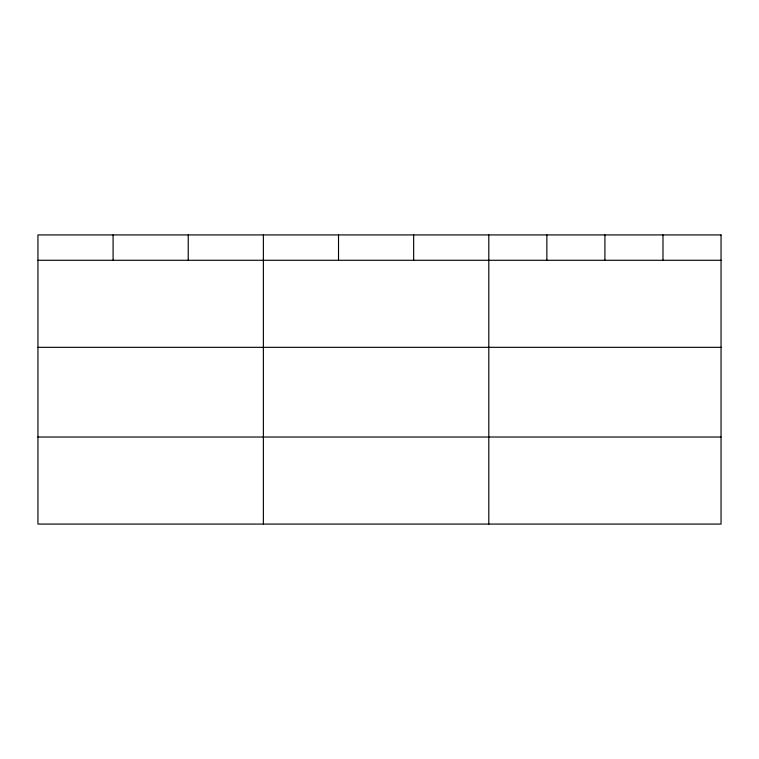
<?xml version="1.0" encoding="UTF-8"?>
<svg xmlns="http://www.w3.org/2000/svg" width="759" height="759" viewBox="0 0 759 759"><rect width="100%" height="100%" fill="white"/><g stroke="black" fill="none" stroke-linecap="round" stroke-linejoin="round"><path stroke-width="1.14" d="M37.95 260.28L721.05 260.28M37.95 347.328L721.05 347.328M37.95 437.023L721.05 437.023M662.986 234.929L662.986 260.28M604.923 234.929L604.923 260.28M546.859 234.929L546.859 260.28M488.796 234.929L488.796 524.071M413.655 234.929L413.655 260.28M338.514 234.929L338.514 260.28M263.373 234.929L263.373 524.071M188.232 234.929L188.232 260.28M113.091 234.929L113.091 260.28M721.05 234.929L37.95 234.929L37.95 524.071L721.05 524.071L721.05 234.929"/></g></svg>
